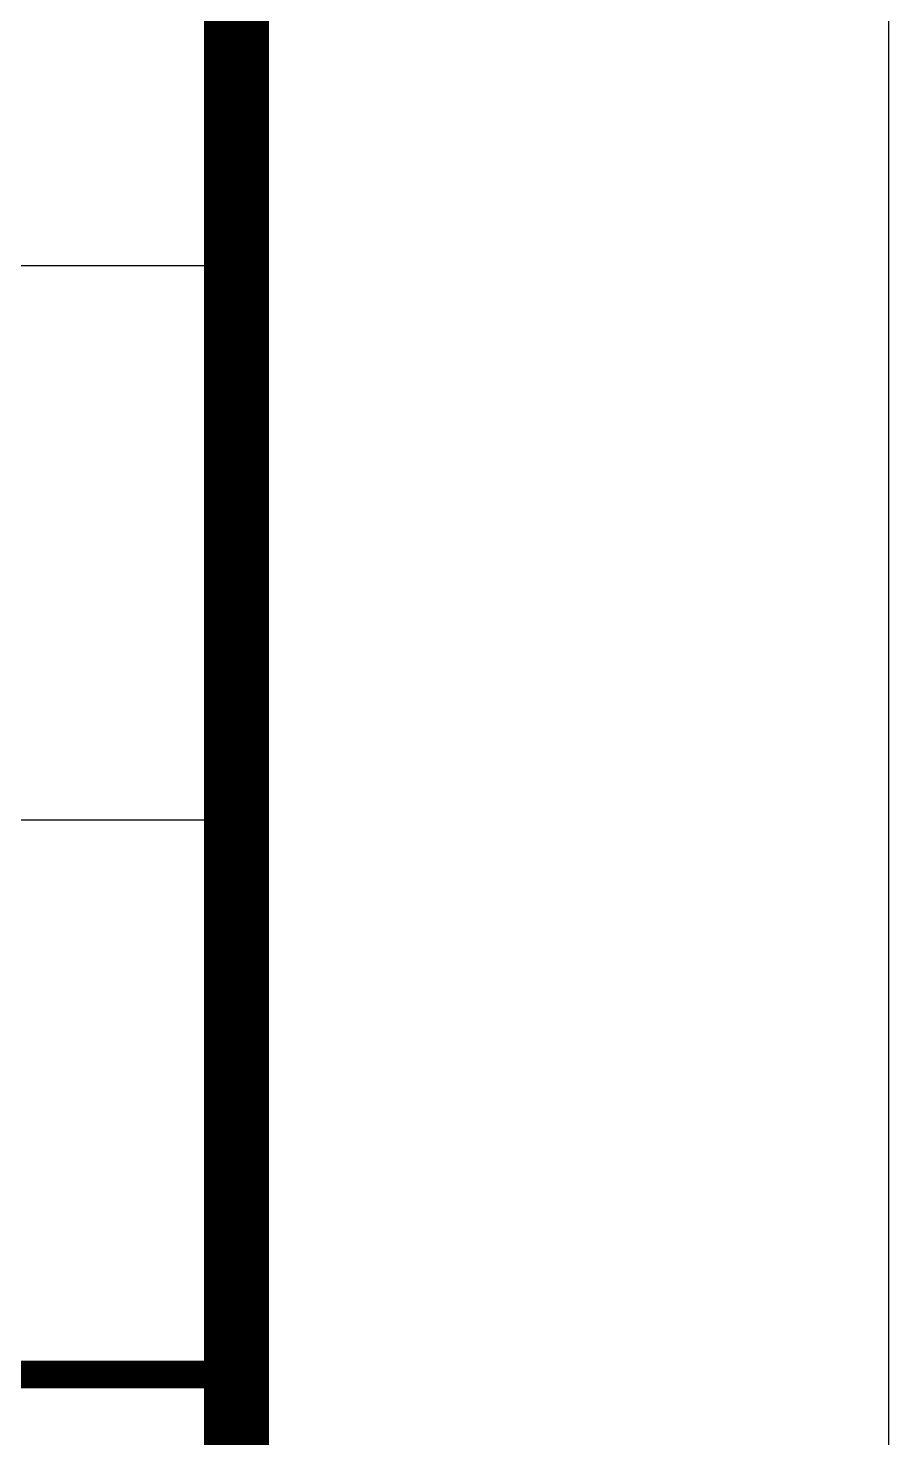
# Model space of a CAD drawing. Extents: x -522490 to 417652, y 450811 to 1108047.
# Drawn here: x 401433 to 402752, y 787921 to 790082 of the extents above; entities that cross this region are included whole.
import ezdxf

# ---------------------------------------------------------------- set-up
doc = ezdxf.new("R2010")
doc.units = 0
doc.header["$LTSCALE"] = 1000
doc.header["$MEASUREMENT"] = 0
doc.layers.add('PUB_TITLE', color=4, linetype='Continuous')

msp = doc.modelspace()

# ---------------------------------------------------------------- linework, layer by layer
at = {"layer": 'PUB_TITLE'}
for p, q in [((396142.5, 789718), (401752.5, 789718)), ((396142.5, 788868), (401752.5, 788868)), ((396142.5, 788018), (401752.5, 788018))]:
    msp.add_line(p, q, dxfattribs=at)
msp.add_lwpolyline([(343352.5, 777246.1), (402752.5, 777246.1), (402752.5, 819246.1), (343352.5, 819246.1)], close=True, dxfattribs=at)
at = {"layer": 'PUB_TITLE', "const_width": 100}
msp.add_lwpolyline([(345852.5, 778246.1), (401752.5, 778246.1), (401752.5, 818246.1), (345852.5, 818246.1)], close=True, dxfattribs=at)
at = {"layer": 'PUB_TITLE', "lineweight": 40, "const_width": 42.5}
msp.add_lwpolyline([(396142.5, 788018), (401752.5, 788018)], dxfattribs=at)

doc.saveas('drawing.dxf')
